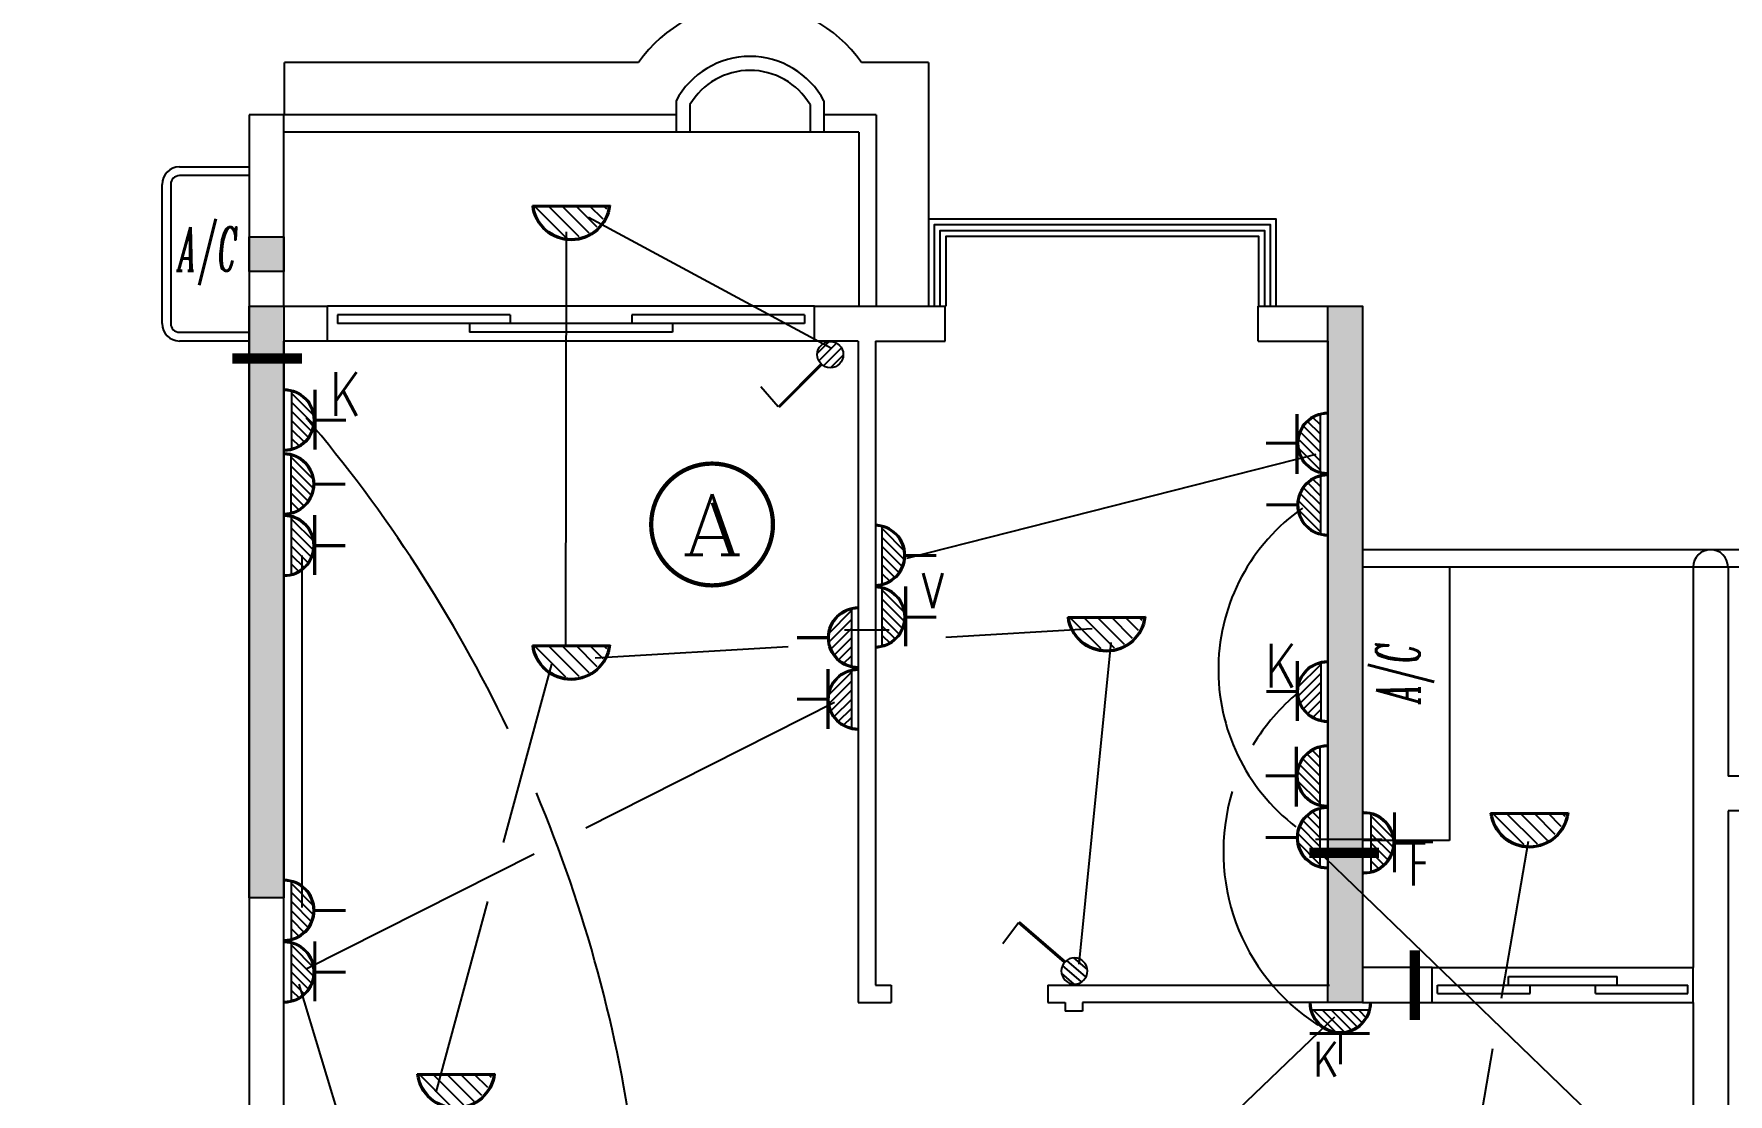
# Model space of a CAD drawing. Extents: x 45735 to 146968, y -75167 to -15767.
# Drawn here: x 106526 to 116263, y -32101 to -26010 of the extents above; entities that cross this region are included whole.
import ezdxf
from ezdxf.enums import TextEntityAlignment as Align

# ---------------------------------------------------------------- set-up
doc = ezdxf.new("R2010")
doc.units = 0
doc.header["$LTSCALE"] = 1000
doc.header["$MEASUREMENT"] = 0
doc.layers.get('0').update_dxf_attribs({"linetype": 'CONTINUOUS'})
for name, color, linetype in [('DJ', 4, 'CONTINUOUS'), ('KT', 251, 'CONTINUOUS'), ('PUB_TEXT', 7, 'CONTINUOUS'), ('WALL', 7, 'CONTINUOUS'), ('WINDOW', 7, 'CONTINUOUS'), ('WINDOW_TEXT', 7, 'CONTINUOUS'), ('WIRE', 1, 'CONTINUOUS'), ('构造柱', 7, 'CONTINUOUS'), ('柱', 252, 'CONTINUOUS'), ('空调位', 7, 'CONTINUOUS')]:
    doc.layers.add(name, color=color, linetype=linetype)
doc.styles.add('_HZTXT', font='txt.shx', dxfattribs={"width": 0.8, "bigfont": 'hztxt.shx'})
doc.styles.add('COMP', font='COMPLEX', dxfattribs={"bigfont": 'hztxt'})
doc.styles.add('ITALICC', font='italicc.shx', dxfattribs={"width": 0.6})
doc.styles.add('SIMPLEX', font='SIMPLEX.SHX')

# ---------------------------------------------------------------- blocks, each defined once
blk = doc.blocks.new('*X18')
at = {"color": 0}
for p, q in [((-263, -529), (-33, -299)), ((-175, -529), (53, -301)), ((-87, -529), (121, -321)), ((-229, -406), (-188, -365)), ((2, -529), (178, -353)), ((90, -529), (224, -394)), ((179, -529), (262, -445)), ((267, -529), (289, -507))]:
    blk.add_line(p, q, dxfattribs=at)
blk = doc.blocks.new('K2303')
for p, q in [((-0.03, -2.63), (-0.03, 0.03)), ((0.07, -2.63), (0.07, 0.03)), ((-2.57, -4.69), (2.62, -4.69))]:
    blk.add_line(p, q)
for radius in [2.66, 2.56]:
    blk.add_arc((0.02, -5.3), radius, 0, 180)
at = {"xscale": 0.00888157894736835, "yscale": 0.00888157894736835, "zscale": 0.00888157894736835}
blk.add_blockref('*X18', (0, 0), dxfattribs=at)
blk = doc.blocks.new('*X20')
at = {"color": 0}
for p, q in [((-263, -529), (-33, -299)), ((-175, -529), (53, -301)), ((-87, -529), (121, -321)), ((-229, -406), (-188, -365)), ((2, -529), (178, -353)), ((90, -529), (224, -394)), ((179, -529), (262, -445)), ((267, -529), (289, -507))]:
    blk.add_line(p, q, dxfattribs=at)
blk = doc.blocks.new('K2307')
for p, q in [((-0.03, -2.63), (-0.03, 0.03)), ((0.07, -2.63), (0.07, 0.03)), ((-2.62, -2.6), (2.57, -2.6)), ((-2.62, -2.7), (2.57, -2.7)), ((-2.57, -4.69), (2.62, -4.69))]:
    blk.add_line(p, q)
for radius in [2.66, 2.56]:
    blk.add_arc((0.02, -5.3), radius, 0, 180)
at = {"xscale": 0.00888157894736835, "yscale": 0.00888157894736835, "zscale": 0.00888157894736835}
blk.add_blockref('*X20', (0, 0), dxfattribs=at)
blk = doc.blocks.new('插座')
at = {"layer": 'DJ', "xscale": 66.096, "yscale": 66.096, "zscale": 66.096, "rotation": 270}
for name, p in [('K2303', (-175.4, 269.9)), ('K2307', (-174.7, -84.1))]:
    blk.add_blockref(name, p, dxfattribs=at)
blk = doc.blocks.new('_INDEX1')
at = {"const_width": 0.035}
blk.add_lwpolyline([(-0.5, 0, 1), (0.5, 0, 1)], format="xyb", close=True, dxfattribs=at)
at = {"style": 'COMP', "width": 2.333333}
blk.add_attdef('1', text='', height=0.5, dxfattribs=at).set_placement((-0.25, -0.25), (0.25, -0.25), align=Align.FIT)
blk = doc.blocks.new('*X15')
at = {"color": 0}
for p, q in [((-273, -61), (-246, -34)), ((-244, -138), (-140, -34)), ((-198, -198), (-34, -34)), ((-138, -244), (71, -35)), ((-61, -273), (177, -35)), ((41, -277), (283, -36))]:
    blk.add_line(p, q, dxfattribs=at)
blk = doc.blocks.new('K2211')
for p, q in [((-2.94, -0.33), (2.94, -0.35)), ((-2.94, -0.43), (2.94, -0.45))]:
    blk.add_line(p, q)
for radius, start, end in [(2.96, 186.3827, 353.1593), (2.86, 186.615, 352.9271)]:
    blk.add_arc((0, 0), radius, start, end)
at = {"xscale": 0.0098684210526315, "yscale": 0.0098684210526315, "zscale": 0.0098684210526315}
blk.add_blockref('*X15', (0, 0), dxfattribs=at)
blk = doc.blocks.new('吸顶灯')
at = {"layer": 'DJ', "xscale": -76.03200000000001, "yscale": 76.03200000000001, "zscale": 76.03200000000001}
blk.add_blockref('K2211', (-108.6, 374.2), dxfattribs=at)
blk = doc.blocks.new('*X27')
at = {"color": 0}
for p, q in [((-100, 254), (-4, 350)), ((-85, 198), (52, 335)), ((-49, 163), (87, 299)), ((9, 150), (100, 241))]:
    blk.add_line(p, q, dxfattribs=at)
blk = doc.blocks.new('K2361')
for p, q in [((0.63, 1.76), (3.86, 4.99)), ((0.7, 1.68), (3.94, 4.92)), ((3.94, 4.92), (5.24, 3.43))]:
    blk.add_line(p, q)
blk.add_circle((0, 0.99), 0.987)
at = {"xscale": 0.0098684210526315, "yscale": 0.0098684210526315, "zscale": 0.0098684210526315}
blk.add_blockref('*X27', (0, -1.48), dxfattribs=at)
blk = doc.blocks.new('单极开关')
at = {"layer": 'DJ', "xscale": -76.142592, "yscale": 76.142592, "zscale": 76.142592, "rotation": 180.0000000000094}
blk.add_blockref('K2361', (-170.4, 89.8), dxfattribs=at)
blk = doc.blocks.new('30609000235308')
for points in [[(-1900, 0), (-1900, 500), (100, 500), (100, 0)], [(-1866.7, 0), (-1866.7, 466.7), (66.7, 466.7), (66.7, 0)], [(-1833.3, 0), (-1833.3, 433.3), (33.3, 433.3), (33.3, 0)], [(-1800, 0), (-1800, 400), (0, 400), (0, 0)]]:
    blk.add_lwpolyline(points)
at = {"layer": 'WINDOW_TEXT', "style": 'SIMPLEX', "flags": 9}
blk.add_attdef('A', text='', height=1, rotation=90, dxfattribs=at).set_placement((-1850, 0), align=Align.MIDDLE)

msp = doc.modelspace()

# ---------------------------------------------------------------- hatches: boundary and pattern name
at = {"layer": '构造柱'}
msp.add_hatch(color=256, dxfattribs=at).paths.add_polyline_path([(107962.6, -27375.5), (107762.6, -27375.5), (107762.6, -27175.5), (107962.6, -27175.5)])
at = {"layer": '柱'}
h = msp.add_hatch(color=256, dxfattribs=at)
h.paths.add_polyline_path([(105162.6, -39974.5), (105162.6, -39774.5), (105862.6, -39774.5), (105862.6, -42174.5), (105062.6, -42174.5), (105062.6, -41974.5), (105662.6, -41974.5), (105662.6, -39974.5)])
h.paths.add_polyline_path([(92062.6, -42774.5), (91562.6, -42774.5), (91562.6, -44374.5), (91762.6, -44374.5), (91762.6, -42974.5), (92062.6, -42974.5)])
h.paths.add_polyline_path([(91562.6, -46274.5), (91762.6, -46274.5), (91762.6, -48074.5), (92212.6, -48074.5), (92212.6, -48274.5), (91562.6, -48274.5)])
h.paths.add_polyline_path([(88962.6, -36574.5), (89162.6, -36574.5), (89162.6, -38174.5), (89462.6, -38174.5), (89462.6, -38374.5), (88962.6, -38374.5)])
h.paths.add_polyline_path([(89462.6, -28974.5), (88962.6, -28974.5), (88962.6, -31974.5), (89162.6, -31974.5), (89162.6, -29174.5), (89462.6, -29174.5)])
h.paths.add_polyline_path([(94762.6, -48074.5), (94762.6, -48274.5), (96162.6, -48274.5), (96162.6, -48074.5), (95462.6, -48074.5), (95462.6, -47274.5), (95262.6, -47274.5), (95262.6, -48074.5)])
h.paths.add_polyline_path([(95562.6, -41574.5), (96062.6, -41574.5), (96062.6, -43564.5), (95862.6, -43564.5), (95862.6, -41774.5), (95562.6, -41774.5)])
h.paths.add_polyline_path([(100762.6, -47174.5), (100962.6, -47174.5), (100962.6, -48774.5), (100762.6, -48774.5)])
h.paths.add_polyline_path([(105062.6, -46774.5), (105262.6, -46774.5), (105262.6, -48774.5), (105062.6, -48774.5)])
h.paths.add_polyline_path([(100962.6, -41574.5), (100962.6, -41774.5), (98962.6, -41774.5), (98962.6, -41574.5)])
h.paths.add_polyline_path([(104062.6, -39974.5), (104062.6, -39774.5), (103362.6, -39774.5), (103362.6, -42174.5), (104162.6, -42174.5), (104162.6, -41974.5), (103562.6, -41974.5), (103562.6, -39974.5)])
h.paths.add_polyline_path([(103562.6, -39974.5), (103562.6, -41974.5)], flags=16)
h.paths.add_polyline_path([(96762.6, -35574.5), (96762.6, -35374.5), (99062.6, -35374.5), (99062.6, -35574.5)])
h.paths.add_polyline_path([(92762.6, -35624.5), (92762.6, -35374.5), (94162.6, -35374.5), (94162.6, -35624.5)])
h.paths.add_polyline_path([(95262.6, -38374.5), (95262.6, -38174.5), (97262.6, -38174.5), (97262.6, -38374.5)])
h.paths.add_polyline_path([(92362.6, -28974.5), (93062.6, -28974.5), (93062.6, -30274.5), (93062.6, -30474.5), (92862.6, -30474.5), (92862.6, -29174.5), (92362.6, -29174.5)])
h.paths.add_polyline_path([(105062.6, -34574.5), (105262.6, -34574.5), (105262.6, -35574.5), (103962.6, -35574.5), (103962.6, -35374.5), (105062.6, -35374.5)])
h.paths.add_polyline_path([(98862.6, -31574.5), (99062.6, -31574.5), (99062.6, -27574.5), (98862.6, -27574.5)])
h.paths.add_polyline_path([(105062.6, -30974.5), (105262.6, -30974.5), (105262.6, -27574.5), (105062.6, -27574.5)])
h.paths.add_polyline_path([(120262.6, -35624.5), (120262.6, -35374.5), (118862.6, -35374.5), (118862.6, -35624.5)])
h.paths.add_polyline_path([(112062.6, -41574.5), (112062.6, -41774.5), (114062.6, -41774.5), (114062.6, -41574.5)])
h.paths.add_polyline_path([(107962.6, -46774.5), (107762.6, -46774.5), (107762.6, -48774.5), (107962.6, -48774.5)])
h.paths.add_polyline_path([(112262.6, -47174.5), (112062.6, -47174.5), (112062.6, -48774.5), (112262.6, -48774.5)])
h.paths.add_polyline_path([(108962.6, -39974.5), (108962.6, -39774.5), (109662.6, -39774.5), (109662.6, -42174.5), (108862.6, -42174.5), (108862.6, -41974.5), (109462.6, -41974.5), (109462.6, -39974.5)])
h.paths.add_polyline_path([(107862.6, -39974.5), (107862.6, -39774.5), (107162.6, -39774.5), (107162.6, -42174.5), (107962.6, -42174.5), (107962.6, -41974.5), (107362.6, -41974.5), (107362.6, -39974.5)])
h.paths.add_polyline_path([(109462.6, -39974.5), (109462.6, -41974.5)], flags=16)
h.paths.add_polyline_path([(118262.6, -48074.5), (118262.6, -48274.5), (116862.6, -48274.5), (116862.6, -48074.5), (117562.6, -48074.5), (117562.6, -47274.5), (117762.6, -47274.5), (117762.6, -48074.5)])
h.paths.add_polyline_path([(117462.6, -41574.5), (116962.6, -41574.5), (116962.6, -43564.5), (117162.6, -43564.5), (117162.6, -41774.5), (117462.6, -41774.5)])
h.paths.add_polyline_path([(107962.6, -34574.5), (107762.6, -34574.5), (107762.6, -35574.5), (109062.6, -35574.5), (109062.6, -35374.5), (107962.6, -35374.5)])
h.paths.add_polyline_path([(107962.6, -30974.5), (107762.6, -30974.5), (107762.6, -27574.5), (107962.6, -27574.5)])
h.paths.add_polyline_path([(116262.6, -35574.5), (116262.6, -35374.5), (113962.6, -35374.5), (113962.6, -35574.5)])
h.paths.add_polyline_path([(117762.6, -38374.5), (117762.6, -38174.5), (115762.6, -38174.5), (115762.6, -38374.5)])
h.paths.add_polyline_path([(114162.6, -31574.5), (113962.6, -31574.5), (113962.6, -27574.5), (114162.6, -27574.5)])
h.paths.add_polyline_path([(121462.6, -46274.5), (121262.6, -46274.5), (121262.6, -48074.5), (120812.6, -48074.5), (120812.6, -48274.5), (121462.6, -48274.5)])
h.paths.add_polyline_path([(120962.6, -42774.5), (121462.6, -42774.5), (121462.6, -44374.5), (121262.6, -44374.5), (121262.6, -42974.5), (120962.6, -42974.5)])
h.paths.add_polyline_path([(124062.6, -36574.5), (123862.6, -36574.5), (123862.6, -38174.5), (123562.6, -38174.5), (123562.6, -38374.5), (124062.6, -38374.5)])
h.paths.add_polyline_path([(120662.6, -28974.5), (119962.6, -28974.5), (119962.6, -30274.5), (119962.6, -30474.5), (120162.6, -30474.5), (120162.6, -29174.5), (120662.6, -29174.5)])
h.paths.add_polyline_path([(123562.6, -28974.5), (124062.6, -28974.5), (124062.6, -31974.5), (123862.6, -31974.5), (123862.6, -29174.5), (123562.6, -29174.5)])

# ---------------------------------------------------------------- linework, layer by layer
for p, q in [((111012.6, -27574.5), (108212.6, -27574.5)), ((108270.9, -27624.7), (108270.9, -27674.5)), ((109262.6, -27624.7), (108270.9, -27624.7)), ((109262.6, -27624.7), (109262.6, -27674.5)), ((109962.6, -27624.7), (109962.6, -27674.5)), ((110954.2, -27624.7), (109962.6, -27624.7)), ((110954.2, -27624.7), (110954.2, -27674.5)), ((109262.6, -27674.5), (108270.9, -27674.5)), ((109029.2, -27674.5), (109029.2, -27724.2)), ((110195.9, -27724.2), (109029.2, -27724.2)), ((109962.6, -27674.5), (109262.6, -27674.5)), ((110954.2, -27674.5), (109962.6, -27674.5)), ((110195.9, -27674.5), (110195.9, -27724.2)), ((111012.6, -27774.5), (108212.6, -27774.5)), ((114562.6, -31374.5), (116062.6, -31374.5)), ((115000.1, -31424.7), (115625.1, -31424.7)), ((115000.1, -31474.5), (115000.1, -31424.7)), ((115625.1, -31474.5), (115625.1, -31424.7)), ((114593.8, -31474.5), (115125.1, -31474.5)), ((114593.8, -31524.2), (114593.8, -31474.5)), ((114593.8, -31524.2), (115125.1, -31524.2)), ((115125.1, -31474.5), (115500.1, -31474.5)), ((115125.1, -31524.2), (115125.1, -31474.5)), ((115500.1, -31524.2), (115500.1, -31474.5)), ((115500.1, -31474.5), (116031.3, -31474.5)), ((115500.1, -31524.2), (116031.3, -31524.2)), ((116031.3, -31524.2), (116031.3, -31474.5)), ((114562.6, -31574.5), (116062.6, -31574.5))]:
    msp.add_line(p, q)
at = {"layer": 'KT', "const_width": 60}
for points in [[(108066.6, -27874.5), (107666.6, -27874.5)], [(114256.9, -30714.5), (113856.9, -30714.5)], [(114462.6, -31276.1), (114462.6, -31676.1)]]:
    msp.add_lwpolyline(points, dxfattribs=at)
at = {"layer": 'WALL'}
for p, q in [((107762.6, -26474.5), (107762.6, -33464.5)), ((107962.6, -26474.5), (107762.6, -26474.5)), ((107962.6, -27574.5), (107962.6, -26474.5)), ((107962.6, -27574.5), (108212.6, -27574.5)), ((108212.6, -27774.5), (108212.6, -27574.5)), ((111012.6, -27574.5), (111762.6, -27574.5)), ((111012.6, -27774.5), (111012.6, -27574.5)), ((111666.6, -27574.5), (111666.6, -27574.5)), ((111762.6, -27774.5), (111762.6, -27574.5)), ((113562.6, -27574.5), (114162.6, -27574.5)), ((113562.6, -27774.5), (113562.6, -27574.5)), ((114162.6, -27574.5), (114162.6, -31374.5)), ((107962.6, -32774.5), (107962.6, -27774.5)), ((108212.6, -27774.5), (107962.6, -27774.5)), ((111262.6, -27774.5), (111012.6, -27774.5)), ((111262.6, -27774.5), (111262.6, -31574.5)), ((111362.6, -27774.5), (111762.6, -27774.5)), ((111362.6, -27774.5), (111362.6, -31474.5)), ((113562.6, -27774.5), (113962.6, -27774.5)), ((113962.6, -27774.5), (113962.6, -31474.5)), ((116062.6, -29073.4), (116062.6, -31374.5)), ((116262.6, -29073.4), (116262.6, -30274.4)), ((116762.6, -30274.4), (116262.6, -30274.4)), ((116262.6, -30474.4), (116262.6, -35574.5)), ((116762.6, -30474.4), (116262.6, -30474.4)), ((114562.6, -31374.5), (114162.6, -31374.5)), ((114562.6, -31574.5), (114562.6, -31374.5)), ((116062.6, -31374.5), (116062.6, -31374.5)), ((116062.6, -31574.5), (116062.6, -31374.5)), ((111362.6, -31474.5), (111452.6, -31474.5)), ((111452.6, -31474.5), (111452.6, -31574.5)), ((112352.6, -31474.5), (113972.6, -31474.5)), ((112352.6, -31474.5), (112352.6, -31574.5)), ((111262.6, -31574.5), (111452.6, -31574.5)), ((112352.6, -31574.5), (112452.6, -31574.5)), ((112452.6, -31574.5), (112452.6, -31624.5)), ((112552.6, -31624.5), (112452.6, -31624.5)), ((114062.6, -31574.5), (112552.6, -31574.5)), ((112552.6, -31574.5), (112552.6, -31624.5)), ((114162.6, -31574.5), (114562.6, -31574.5)), ((116062.6, -31574.5), (116062.6, -35384.5)), ((116062.6, -31574.5), (116062.6, -31574.5))]:
    msp.add_line(p, q, dxfattribs=at)
msp.add_arc((116162.6, -29073.4), 100, 0, 180, dxfattribs=at)
at = {"layer": 'WINDOW'}
for p, q in [((110000.4, -26174.5), (107966.6, -26174.5)), ((107966.6, -26474.5), (107966.6, -26174.5)), ((111666.6, -26174.5), (111282.8, -26174.5)), ((111666.6, -26174.5), (111666.6, -27574.5)), ((110216.6, -26474.5), (107966.6, -26474.5)), ((110216.6, -26395.1), (110216.6, -26574.5)), ((110296.6, -26416), (110296.6, -26574.5)), ((110986.6, -26416), (110986.6, -26574.5)), ((111066.6, -26395.1), (111066.6, -26574.5)), ((111366.6, -26474.5), (111066.6, -26474.5)), ((111366.6, -26474.5), (111366.6, -27574.5)), ((111266.6, -26574.5), (107966.6, -26574.5)), ((111266.6, -26574.5), (111266.6, -27574.5)), ((120172.6, -28973.4), (114162.6, -28973.4)), ((119972.6, -29073.4), (114162.6, -29073.4))]:
    msp.add_line(p, q, dxfattribs=at)
for radius, start, end in [(781.1, 34.82906, 145.17094), (481.1, 27.95073, 152.04927), (401.1, 30.6737, 149.3263)]:
    msp.add_arc((110641.6, -26620.6), radius, start, end, dxfattribs=at)
at = {"layer": 'WIRE'}
for p, q in [((109713.7, -27062.1), (111109.3, -27814.7)), ((109584.7, -27146.7), (109580.7, -29528)), ((113894.1, -28425.8), (111541.5, -29023.2)), ((108066.3, -29007.3), (108066.3, -31030)), ((111441.6, -29435.5), (111184.6, -29435.5)), ((111767.7, -29475.3), (112608.3, -29425.7)), ((109752.2, -29594.4), (110860.3, -29528.9)), ((112534, -31355.3), (112717.5, -29507)), ((109225.7, -30655.7), (109502.4, -29631.6)), ((109697.4, -30571.4), (111128.1, -29850.1)), ((113892.6, -30636.8), (114274.6, -30636.8)), ((114960.4, -31550), (115116, -30648.2)), ((108091.4, -31380.9), (109401.9, -30720.3)), ((113889.4, -30688.6), (115957.4, -32684.5)), ((108838.4, -32089.7), (109134.2, -30994.7)), ((108048.6, -31469.3), (108430.4, -32731.1)), ((113136.3, -32485.7), (114003, -31656.5)), ((114640.9, -33402.1), (114910.7, -31838.6))]:
    msp.add_line(p, q, dxfattribs=at)
for centre, radius, start, end in [((101825.8, -33547.8), 8226.6, 25.52592, 40.40362), ((114468.3, -29663.6), 1134.9, 125.02022, 232.566), ((114547.5, -30708.4), 1185.4, 129.56926, 148.91908), ((101825.8, -33547.8), 8226.6, 7.57311, 22.72054), ((114547.5, -30708.4), 1185.4, 163.03851, 237.22526)]:
    msp.add_arc(centre, radius, start, end, dxfattribs=at)
at = {"layer": '构造柱'}
msp.add_lwpolyline([(107962.6, -27375.5), (107762.6, -27375.5), (107762.6, -27175.5), (107962.6, -27175.5)], close=True, dxfattribs=at)
at = {"layer": '柱'}
for points in [[(107962.6, -30974.5), (107762.6, -30974.5), (107762.6, -27574.5), (107962.6, -27574.5)], [(114162.6, -31574.5), (113962.6, -31574.5), (113962.6, -27574.5), (114162.6, -27574.5)]]:
    msp.add_lwpolyline(points, close=True, dxfattribs=at)
at = {"layer": '空调位'}
for p, q in [((107362.6, -26774.5), (107762.6, -26774.5)), ((107262.6, -27674.5), (107262.6, -26874.5)), ((107312.6, -26874.5), (107312.6, -27674.5)), ((107762.6, -26824.5), (107362.6, -26824.5)), ((107362.6, -27724.5), (107762.6, -27724.5)), ((107762.6, -27774.5), (107362.6, -27774.5)), ((114662.6, -29073.4), (114162.6, -29073.4)), ((114662.6, -29073.4), (114662.6, -30643.4)), ((114662.6, -30643.4), (114162.6, -30643.4))]:
    msp.add_line(p, q, dxfattribs=at)
for centre, radius, start, end in [((107362.6, -26874.5), 100, 90, 180), ((107362.6, -26874.5), 50, 90, 180), ((107362.6, -27674.5), 100, 180, 270), ((107362.6, -27674.5), 50, 180, 270)]:
    msp.add_arc(centre, radius, start, end, dxfattribs=at)

# ---------------------------------------------------------------- block references
at = {"layer": 'DJ', "yscale": 66.096, "zscale": 66.096}
for p, xscale, rotation in [((108316, -28227.3), 66.096, 270), ((113611.6, -29787.3), -66.096, 90), ((114520.3, -30656.3), 66.096, 270), ((114032.9, -31927.2), -66.096, 180)]:
    msp.add_blockref('K2307', p, dxfattribs=dict(at, xscale=xscale, rotation=rotation))
at = {"layer": 'PUB_TEXT'}
ref = msp.add_blockref('_INDEX1', (110423.7, -28828.6), dxfattribs=dict(at, xscale=-700, yscale=700, zscale=700))
ref.add_attrib('1', 'A', dxfattribs={"layer": '0', "height": 350, "style": 'COMP', "width": 1.166667}).set_placement((110248.7, -29003.6), (110598.7, -29003.6), align=Align.FIT)
at = {"layer": 'WINDOW', "xscale": -1}
msp.add_blockref('30609000235308', (111766.6, -27574.5), dxfattribs=at)
at = {"layer": 'WIRE'}
for name, p in [('吸顶灯', (109723, -27345.8)), ('插座', (108488.6, -28864.2)), ('插座', (111884.9, -29274.7)), ('吸顶灯', (112799.7, -29708.8)), ('吸顶灯', (109723, -29871.4)), ('吸顶灯', (115229.9, -30834.7)), ('插座', (108489.7, -31314.2)), ('吸顶灯', (109060.6, -32334.8))]:
    msp.add_blockref(name, p, dxfattribs=at)
at = {"layer": 'WIRE', "xscale": -1}
for name, p in [('单极开关', (110932.5, -27867.1)), ('插座', (110739.4, -29748))]:
    msp.add_blockref(name, p, dxfattribs=at)
at = {"layer": 'WIRE'}
for name, p, rotation in [('插座', (113436.2, -28447.9), 180), ('插座', (113433.1, -30359.6), 180), ('单极开关', (112335.1, -31391.9), 184.1725893197005)]:
    msp.add_blockref(name, p, dxfattribs=dict(at, rotation=rotation))

# ---------------------------------------------------------------- texts
at = {"layer": 'DJ', "style": '_HZTXT', "width": 0.8}
for s, height, p in [('K', 250, (108226.6, -28204.2)), ('V', 200, (111630.8, -29308.8)), ('K', 250, (113603, -29764.5)), ('F', 250, (114420.2, -30902.6)), ('K', 200, (113880.4, -32000.4))]:
    msp.add_text(s, height=height, dxfattribs=at).set_placement(p)
at = {"layer": '空调位', "style": 'ITALICC', "width": 0.5}
msp.add_text('A/C', height=250, dxfattribs=at).set_placement((107357.1, -27371))
msp.add_text('A/C', height=250, dxfattribs=at).set_placement((107357.1, -27371))
msp.add_text('A/C', height=250, rotation=90, dxfattribs=at).set_placement((114489.6, -29849.9))

doc.saveas('drawing.dxf')
